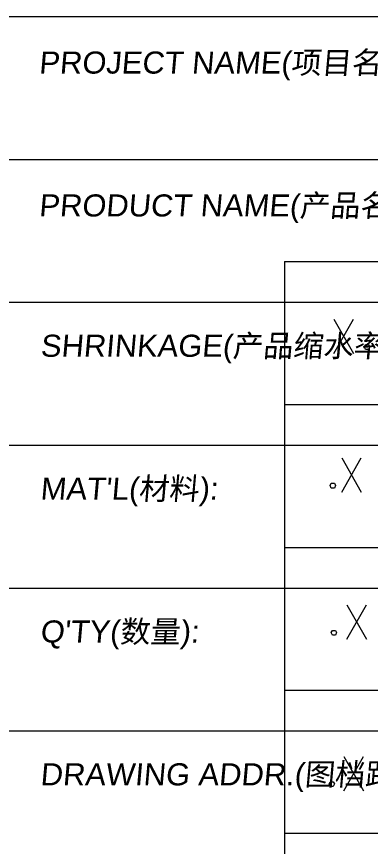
# Model space of a CAD drawing. Extents: x -144 to 4730, y -3845 to 502.
# Drawn here: x 106.05 to 116.6, y -264.95 to -240.2 of the extents above; entities that cross this region are included whole.
import ezdxf

# ---------------------------------------------------------------- set-up
doc = ezdxf.new("R2010")
doc.units = 0
doc.header["$LTSCALE"] = 15
doc.header["$MEASUREMENT"] = 0
doc.layers.add('轮廊线', color=7, linetype='CONTINUOUS', lineweight=13)
doc.styles.add('标准', font='arial.ttf', dxfattribs={"oblique": 5})

msp = doc.modelspace()

# ---------------------------------------------------------------- linework, layer by layer
at = {"layer": '轮廊线', "color": 7, "linetype": 'Continuous', "lineweight": 9}
for p, q in [((87.546, -240.195), (161.634, -240.195)), ((87.546, -240.195), (161.634, -240.195)), ((87.546, -244.458), (119.377, -244.458)), ((87.546, -244.458), (119.377, -244.458)), ((114.044, -247.505), (114.044, -273.08)), ((114.044, -247.505), (188.132, -247.505)), ((114.044, -247.505), (114.044, -273.08)), ((114.044, -247.505), (188.132, -247.505)), ((87.546, -248.72), (161.634, -248.72)), ((87.546, -248.72), (161.634, -248.72)), ((114.044, -251.768), (145.875, -251.768)), ((114.044, -251.768), (145.875, -251.768)), ((87.546, -252.983), (161.634, -252.983)), ((87.546, -252.983), (161.634, -252.983)), ((114.044, -256.03), (188.132, -256.03)), ((114.044, -256.03), (188.132, -256.03)), ((87.546, -257.245), (161.634, -257.245)), ((87.546, -257.245), (161.634, -257.245)), ((114.044, -260.293), (188.132, -260.293)), ((114.044, -260.293), (188.132, -260.293)), ((87.546, -261.508), (161.634, -261.508)), ((87.546, -261.508), (161.634, -261.508)), ((114.044, -264.555), (188.132, -264.555)), ((114.044, -264.555), (188.132, -264.555))]:
    msp.add_line(p, q, dxfattribs=at)
at = {"layer": '轮廊线', "color": 3, "lineweight": 9}
for p, q in [((115.517, -249.226), (116.101, -250.249)), ((115.517, -250.249), (116.101, -249.226)), ((115.517, -249.226), (116.101, -250.249)), ((115.517, -250.249), (116.101, -249.226)), ((116.425, -250.044), (116.457, -249.981)), ((116.425, -250.044), (116.457, -249.981)), ((116.457, -250.123), (116.425, -250.044)), ((116.457, -250.123), (116.425, -250.044)), ((116.457, -249.981), (116.551, -249.981)), ((116.457, -249.981), (116.551, -249.981)), ((116.551, -249.981), (116.583, -250.044)), ((116.551, -249.981), (116.583, -250.044)), ((116.583, -250.044), (116.551, -250.123)), ((116.583, -250.044), (116.551, -250.123)), ((116.551, -250.123), (116.457, -250.123)), ((116.551, -250.123), (116.457, -250.123)), ((115.747, -253.364), (116.332, -254.387)), ((115.747, -254.387), (116.332, -253.364)), ((115.747, -253.364), (116.332, -254.387)), ((115.747, -254.387), (116.332, -253.364)), ((115.405, -254.183), (115.436, -254.12)), ((115.405, -254.183), (115.436, -254.12)), ((115.436, -254.262), (115.405, -254.183)), ((115.436, -254.262), (115.405, -254.183)), ((115.436, -254.12), (115.531, -254.12)), ((115.436, -254.12), (115.531, -254.12)), ((115.531, -254.12), (115.562, -254.183)), ((115.531, -254.12), (115.562, -254.183)), ((115.562, -254.183), (115.531, -254.262)), ((115.562, -254.183), (115.531, -254.262)), ((115.531, -254.262), (115.436, -254.262)), ((115.531, -254.262), (115.436, -254.262)), ((115.9, -257.75), (116.484, -258.774)), ((115.9, -258.774), (116.484, -257.75)), ((115.9, -257.75), (116.484, -258.774)), ((115.9, -258.774), (116.484, -257.75)), ((115.438, -258.569), (115.469, -258.506)), ((115.438, -258.569), (115.469, -258.506)), ((115.469, -258.648), (115.438, -258.569)), ((115.469, -258.648), (115.438, -258.569)), ((115.469, -258.506), (115.564, -258.506)), ((115.469, -258.506), (115.564, -258.506)), ((115.564, -258.648), (115.469, -258.648)), ((115.564, -258.648), (115.469, -258.648)), ((115.564, -258.506), (115.595, -258.569)), ((115.564, -258.506), (115.595, -258.569)), ((115.595, -258.569), (115.564, -258.648)), ((115.595, -258.569), (115.564, -258.648)), ((115.81, -262.269), (116.395, -263.292)), ((115.81, -263.292), (116.395, -262.269)), ((115.81, -262.269), (116.395, -263.292)), ((115.81, -263.292), (116.395, -262.269)), ((115.372, -263.087), (115.403, -263.024)), ((115.372, -263.087), (115.403, -263.024)), ((115.403, -263.166), (115.372, -263.087)), ((115.403, -263.166), (115.372, -263.087)), ((115.403, -263.024), (115.498, -263.024)), ((115.403, -263.024), (115.498, -263.024)), ((115.498, -263.166), (115.403, -263.166)), ((115.498, -263.166), (115.403, -263.166)), ((115.498, -263.024), (115.529, -263.087)), ((115.498, -263.024), (115.529, -263.087)), ((115.529, -263.087), (115.498, -263.166)), ((115.529, -263.087), (115.498, -263.166))]:
    msp.add_line(p, q, dxfattribs=at)

# ---------------------------------------------------------------- texts
at = {"layer": '轮廊线', "color": 3, "style": '标准', "oblique": 5}
for s, height, p in [('PROJECT NAME(项目名称):', 0.65937, (106.711, -241.896)), ('PRODUCT NAME(产品名称):', 0.65937, (106.711, -246.159)), ('SHRINKAGE(产品缩水率)', 0.65937, (106.758, -250.345)), ("MAT'L(材料):", 0.6594, (106.751, -254.608)), ("Q'TY(数量):", 0.6594, (106.751, -258.87)), ('DRAWING ADDR.(图档路径):', 0.65937, (106.751, -263.132))]:
    msp.add_text(s, height=height, dxfattribs=at).set_placement(p)

doc.saveas('drawing.dxf')
